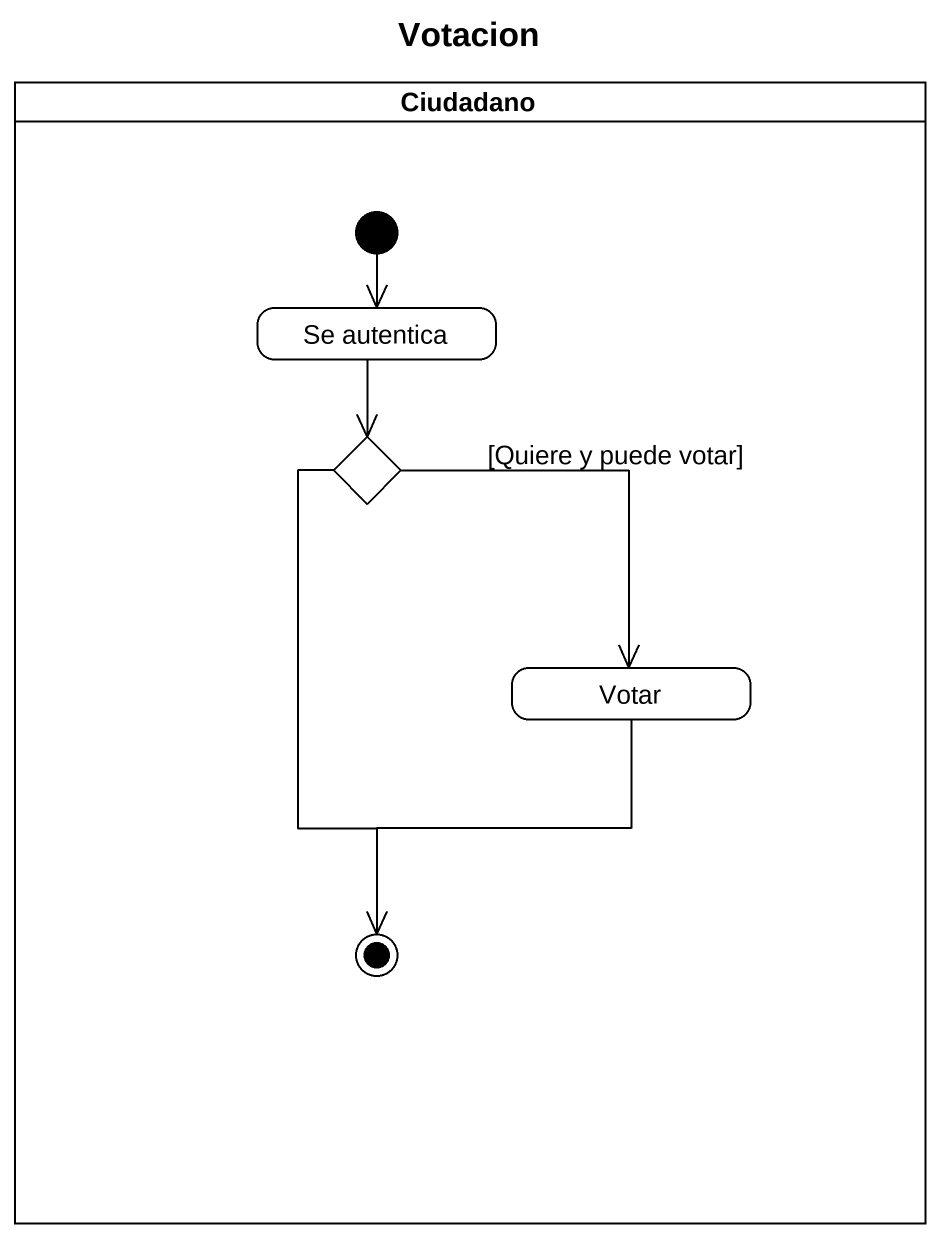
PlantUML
@startuml
title Votacion
hide empty description
state Ciudadano <<partition>> {
  state "Se autentica" as Se_autentica
  state choice1 <<choice>>
  state Votar
  [*] --> Se_autentica
  choice1 --> [*]
  Votar --> [*]
}
Se_autentica --> choice1
choice1 --> Votar : [Quiere y puede votar]
@enduml
